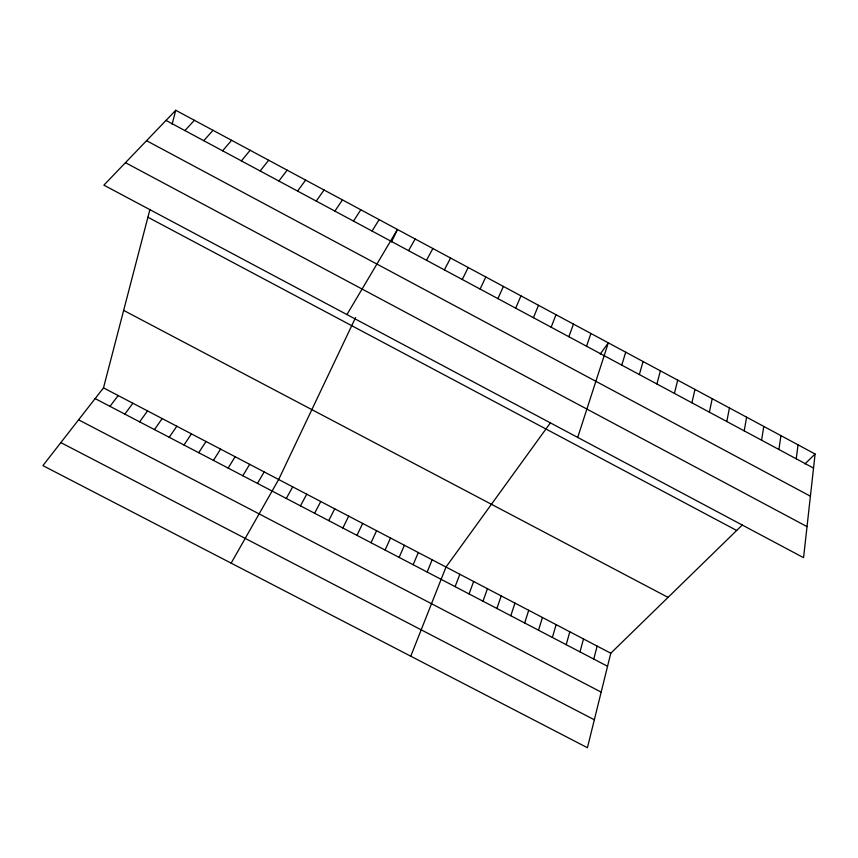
<?xml version="1.0" encoding="UTF-8"?>
<svg xmlns="http://www.w3.org/2000/svg" width="858" height="858" viewBox="0 0 858 858"><rect width="100%" height="100%" fill="white"/><g stroke="black" fill="none" stroke-linecap="round" stroke-linejoin="round"><path stroke-width="1.29" d="M815.1 454.011L803.571 557.679L103.882 185.156L175.751 110.274L815.1 454.011L804.922 463.942M796.245 458.805L798.026 444.83M778.925 449.506L780.919 435.639M761.582 440.197L763.781 426.426M744.208 430.866L746.621 417.192M726.801 421.525L729.429 407.958M709.373 412.162L712.215 398.702M691.902 402.788L694.969 389.425M674.42 393.393L677.702 380.137M742.363 524.924L610.778 653.228L587.43 747.726L42.9 465.615L103.486 387.87L149.925 209.491M593.779 659.083L597.136 646.095M172.126 124.195L175.751 110.274M656.896 383.987L660.392 370.838M579.997 651.876L583.494 638.963M566.194 644.669L569.819 631.81M639.349 374.571L643.071 361.518M552.37 637.451L556.134 624.645M621.771 365.133L625.707 352.188M538.534 630.222L542.428 617.481M524.667 622.983L528.71 610.306M577.702 437.43L608.322 342.846L600.225 354.032M510.8 615.733L514.972 603.12M586.529 346.214L590.905 333.483M496.9 608.472L501.211 595.924M482.99 601.201L487.441 588.717M568.865 336.722L573.466 324.099M469.058 593.929L473.637 581.499M455.105 586.636L459.834 574.281M551.168 327.22L555.995 314.704M410.767 656.198L445.999 567.041L550.461 422.758M533.451 317.707L538.492 305.298M427.155 572.039L432.153 559.802M413.148 564.725L418.296 552.552M515.69 308.172L520.956 295.871M399.131 557.4L404.408 545.291M497.908 298.627L503.399 286.433M385.092 550.064L390.508 538.02M371.031 542.717L376.598 530.737M480.105 289.06L485.81 276.984M355.598 317.546L278.657 479.504L231.145 563.138M391.505 241.977L397.447 229.461L346.932 314.564M356.96 535.36L362.655 523.444M342.857 528.002L348.702 516.141M462.258 279.483L468.2 267.503M328.743 520.624L334.727 508.837M444.39 269.895L450.557 258.022M314.618 513.245L320.742 501.522M300.461 505.855L306.735 494.187M426.49 260.274L432.882 248.52M286.293 498.455L292.707 486.851M408.558 250.654L415.175 238.996M257.464 483.397L264.167 471.921M242.814 475.74L249.657 464.339M228.131 468.071L235.135 456.735M372.05 231.049L379.139 219.627M213.438 460.392L220.581 449.131M353.485 221.085L360.81 209.77M198.724 452.702L206.017 441.505M183.987 445.002L191.431 433.88M334.888 211.1L342.449 199.903M169.23 437.29L176.823 426.233M154.451 429.579L162.194 418.586M316.248 201.094L324.045 190.004M139.65 421.846L147.544 410.918M297.587 191.066L305.62 180.105M124.828 414.103L132.883 403.249M109.996 406.349L118.19 395.57M278.882 181.027L287.162 170.174M260.156 170.967L268.672 160.242M241.388 160.896L250.15 150.279M222.597 150.804L231.606 140.304M203.764 140.701L213.02 130.309M184.91 130.566L194.401 120.302M78.582 419.83L601.168 692.116M60.832 442.599L594.337 719.787M103.486 387.87L610.778 653.228M95.131 398.595L607.55 666.28M123.649 310.414L668.05 597.383M147.908 217.235L736.679 530.469M125.45 162.677L807.024 526.619M146.557 140.701L810.402 496.203M166.012 120.42L813.534 468.093"/></g></svg>
